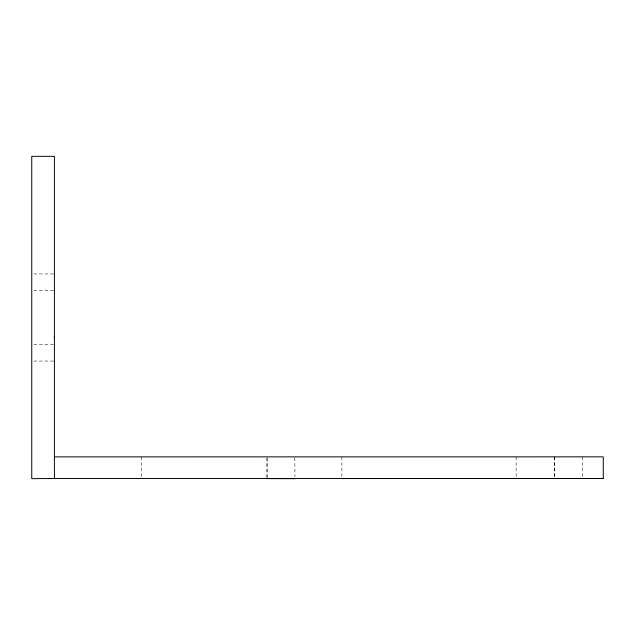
<?xml version="1.0" encoding="UTF-8"?>
<svg xmlns="http://www.w3.org/2000/svg" width="635" height="635" viewBox="0 0 635 635"><rect width="100%" height="100%" fill="white"/><g stroke="black" fill="none" stroke-linecap="round" stroke-linejoin="round"><path stroke-width="0.48" stroke-dasharray="3.17 2.38" d="M33.718 273.939L54.404 273.939M33.718 290.489L54.404 290.489M33.718 344.503L54.404 344.503M33.718 361.053L54.404 361.053M582.446 456.851L582.454 477.504M554.569 456.851L554.577 477.512M554.458 456.867L554.458 476.631M516.128 456.859L516.128 477.52M341.892 456.867L341.892 476.575M294.846 457.859L294.957 476.694M267.081 457.875L267.081 478.671M266.97 457.859L266.97 478.607M141.518 456.882L141.518 477.528"/><path stroke-width="0.95" d="M54.404 338.542L54.404 336.59M54.404 478.512L31.75 478.663L31.75 156.329L54.404 156.329L54.404 478.512L603.25 478.488L603.25 456.851L54.404 456.882M266.97 478.607L294.957 478.671M341.892 478.552L603.25 478.488"/></g></svg>
